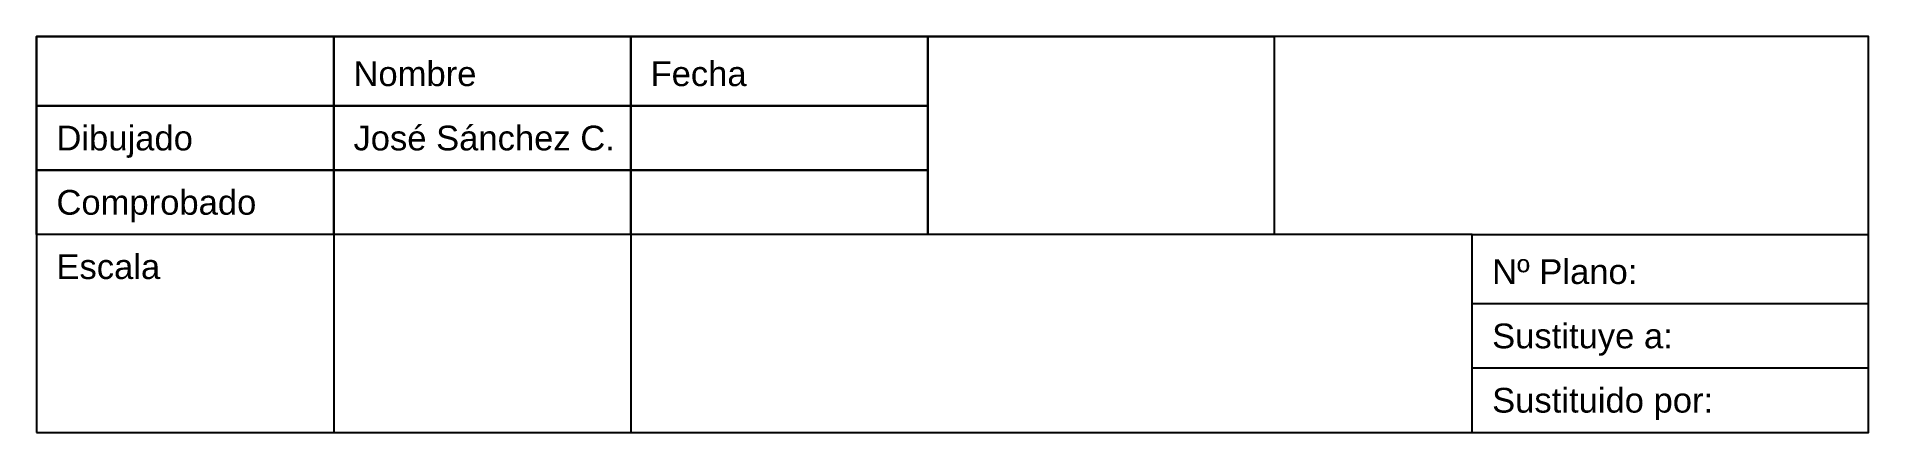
# Model space of a CAD drawing. Header units: millimetres. Extents: x -185 to 0, y 0 to 40.
import ezdxf

# ---------------------------------------------------------------- set-up
doc = ezdxf.new("R2010")
doc.units = ezdxf.units.MM
doc.styles.get("Standard").update_dxf_attribs({"font": 'arial.ttf'})

msp = doc.modelspace()

# ---------------------------------------------------------------- linework, layer by layer
for p, q in [((-185, 35), (-185, 35)), ((-155, 20), (-155, 0)), ((-125, 20), (-125, 0)), ((-40, 20), (0, 20)), ((0, 13), (-40, 13)), ((0, 6.5), (-40, 6.5))]:
    msp.add_line(p, q)
for points in [[(-185, 0), (0, 0), (0, 40), (-185, 40)], [(-185, 40), (-155, 40), (-155, 33), (-185, 33)], [(-155, 40), (-125, 40), (-125, 33), (-155, 33)], [(-125, 40), (-95, 40), (-95, 33), (-125, 33)], [(-95, 40), (-60, 40), (-60, 20), (-95, 20)], [(-185, 33), (-155, 33), (-155, 26.5), (-185, 26.5)], [(-155, 33), (-125, 33), (-125, 26.5), (-155, 26.5)], [(-125, 33), (-95, 33), (-95, 26.5), (-125, 26.5)], [(-185, 26.5), (-155, 26.5), (-155, 20), (-185, 20)], [(-155, 26.5), (-125, 26.5), (-125, 20), (-155, 20)], [(-125, 26.5), (-95, 26.5), (-95, 20), (-125, 20)], [(-40, 20), (-125, 20), (-125, 0), (-40, 0)]]:
    msp.add_lwpolyline(points, close=True)

# ---------------------------------------------------------------- texts
for s, p in [('Nombre', (-153, 35)), ('Fecha', (-123, 35)), ('Dibujado', (-183, 28.5)), ('José Sánchez C.', (-153, 28.5)), ('Comprobado', (-183, 22)), ('Escala', (-183, 15.5)), ('Nº Plano:', (-38, 15)), ('Sustituye a:', (-38, 8.5)), ('Sustituido por:', (-38, 2))]:
    msp.add_text(s, height=2.5).set_placement(p)

doc.saveas('drawing.dxf')
